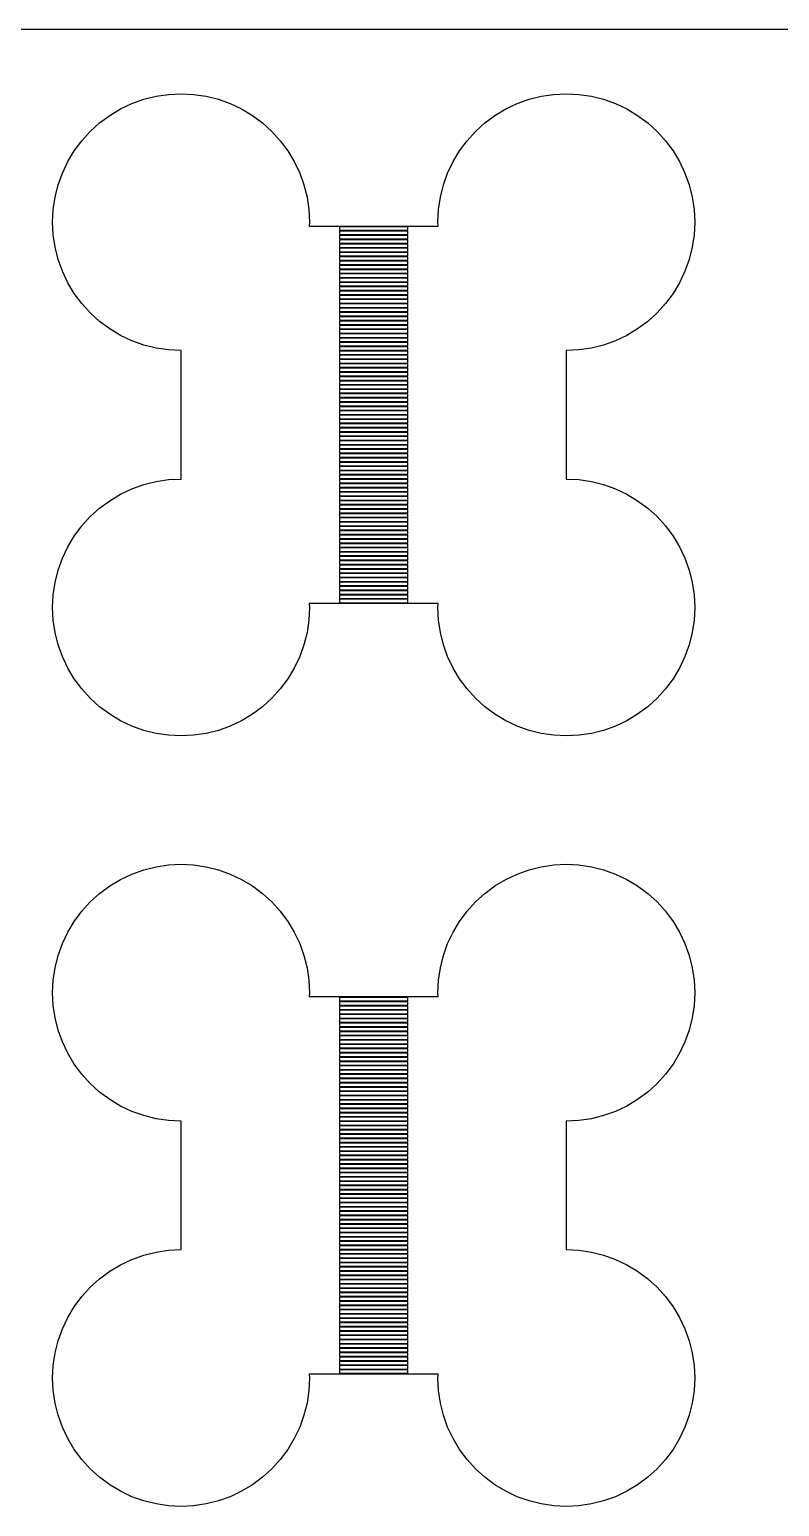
# Model space of a CAD drawing. Header units: metres. Extents: x -4 to 104, y -4 to 68.
# Drawn here: x 4.98 to 13.74, y 50.25 to 67.5 of the extents above; entities that cross this region are included whole.
import ezdxf

# ---------------------------------------------------------------- set-up
doc = ezdxf.new("R2010")
doc.units = ezdxf.units.M

msp = doc.modelspace()

# ---------------------------------------------------------------- linework, layer by layer
for p, q in [((103.5, 67.5), (-4.5, 67.5)), ((6.04291, 66.5729), (6.17598, 66.6358)), ((6.17598, 66.6358), (6.31458, 66.6854)), ((6.31458, 66.6854), (6.45737, 66.7212)), ((6.45737, 66.7212), (6.60298, 66.7428)), ((6.60298, 66.7428), (6.75, 66.75)), ((6.75, 66.75), (6.89703, 66.7428)), ((6.89703, 66.7428), (7.04265, 66.7212)), ((7.04265, 66.7212), (7.18544, 66.6854)), ((7.18544, 66.6854), (7.32404, 66.6358)), ((7.32404, 66.6358), (7.45711, 66.5729)), ((10.5429, 66.5729), (10.676, 66.6358)), ((10.676, 66.6358), (10.8146, 66.6854)), ((10.8146, 66.6854), (10.9574, 66.7212)), ((10.9574, 66.7212), (11.103, 66.7428)), ((11.103, 66.7428), (11.25, 66.75)), ((11.25, 66.75), (11.397, 66.7428)), ((11.397, 66.7428), (11.5426, 66.7212)), ((11.5426, 66.7212), (11.6854, 66.6854)), ((11.6854, 66.6854), (11.824, 66.6358)), ((11.824, 66.6358), (11.9571, 66.5729)), ((5.79842, 66.4095), (5.91666, 66.4972)), ((5.91666, 66.4972), (6.04291, 66.5729)), ((7.45711, 66.5729), (7.58336, 66.4972)), ((7.58336, 66.4972), (7.7016, 66.4095)), ((10.2984, 66.4095), (10.4166, 66.4972)), ((10.4166, 66.4972), (10.5429, 66.5729)), ((11.9571, 66.5729), (12.0833, 66.4972)), ((12.0833, 66.4972), (12.2016, 66.4095)), ((5.59048, 66.2016), (5.68935, 66.3107)), ((5.68935, 66.3107), (5.79842, 66.4095)), ((7.7016, 66.4095), (7.81067, 66.3107)), ((7.81067, 66.3107), (7.90953, 66.2016)), ((10.0905, 66.2016), (10.1893, 66.3107)), ((10.1893, 66.3107), (10.2984, 66.4095)), ((12.2016, 66.4095), (12.3107, 66.3107)), ((12.3107, 66.3107), (12.4095, 66.2016)), ((5.42712, 65.9571), (5.50281, 66.0833)), ((5.50281, 66.0833), (5.59048, 66.2016)), ((7.90953, 66.2016), (7.99721, 66.0833)), ((7.99721, 66.0833), (8.07289, 65.9571)), ((9.92711, 65.9571), (10.0028, 66.0833)), ((10.0028, 66.0833), (10.0905, 66.2016)), ((12.4095, 66.2016), (12.4972, 66.0833)), ((12.4972, 66.0833), (12.5729, 65.9571)), ((5.36418, 65.824), (5.42712, 65.9571)), ((8.07289, 65.9571), (8.13583, 65.824)), ((9.86417, 65.824), (9.92711, 65.9571)), ((12.5729, 65.9571), (12.6358, 65.824)), ((5.31459, 65.6854), (5.36418, 65.824)), ((8.13583, 65.824), (8.18542, 65.6854)), ((9.81458, 65.6854), (9.86417, 65.824)), ((12.6358, 65.824), (12.6854, 65.6854)), ((5.27882, 65.5426), (5.31459, 65.6854)), ((8.18542, 65.6854), (8.22119, 65.5426)), ((9.77881, 65.5426), (9.81458, 65.6854)), ((12.6854, 65.6854), (12.7212, 65.5426)), ((5.25, 65.25), (5.25723, 65.397)), ((5.25723, 65.397), (5.27882, 65.5426)), ((8.22119, 65.5426), (8.24278, 65.397)), ((8.24278, 65.397), (8.25, 65.25)), ((9.75, 65.25), (9.75722, 65.397)), ((9.75722, 65.397), (9.77881, 65.5426)), ((12.7212, 65.5426), (12.7428, 65.397)), ((12.7428, 65.397), (12.75, 65.25)), ((5.25723, 65.103), (5.25, 65.25)), ((8.25, 65.25), (8.24779, 65.205)), ((8.24779, 65.205), (9.75221, 65.205)), ((9.75221, 65.205), (9.75, 65.25)), ((12.75, 65.25), (12.7428, 65.103)), ((5.27882, 64.9574), (5.25723, 65.103)), ((9.39999, 65.195), (8.60001, 65.195)), ((8.60001, 65.195), (8.60001, 65.155)), ((8.60001, 65.155), (9.39999, 65.155)), ((9.39999, 65.145), (8.60001, 65.145)), ((8.60001, 65.145), (8.60001, 65.105)), ((8.60001, 65.105), (9.39999, 65.105)), ((9.39999, 65.095), (8.60001, 65.095)), ((8.60001, 65.095), (8.60001, 65.055)), ((8.60001, 65.055), (9.39999, 65.055)), ((9.39999, 65.045), (8.60001, 65.045)), ((8.60001, 65.045), (8.60001, 65.005)), ((9.39999, 65.155), (9.39999, 65.195)), ((9.39999, 65.105), (9.39999, 65.145)), ((9.39999, 65.055), (9.39999, 65.095)), ((9.39999, 65.005), (9.39999, 65.045)), ((12.7428, 65.103), (12.7212, 64.9574)), ((5.31459, 64.8146), (5.27882, 64.9574)), ((8.60001, 65.005), (9.39999, 65.005)), ((9.39999, 64.995), (8.60001, 64.995)), ((8.60001, 64.995), (8.60001, 64.955)), ((8.60001, 64.955), (9.39999, 64.955)), ((9.39999, 64.945), (8.60001, 64.945)), ((8.60001, 64.945), (8.60001, 64.905)), ((8.60001, 64.905), (9.39999, 64.905)), ((9.39999, 64.895), (8.60001, 64.895)), ((8.60001, 64.895), (8.60001, 64.855)), ((9.39999, 64.955), (9.39999, 64.995)), ((9.39999, 64.905), (9.39999, 64.945)), ((9.39999, 64.855), (9.39999, 64.895)), ((12.7212, 64.9574), (12.6854, 64.8146)), ((5.36418, 64.676), (5.31459, 64.8146)), ((8.60001, 64.855), (9.39999, 64.855)), ((9.39999, 64.845), (8.60001, 64.845)), ((8.60001, 64.845), (8.60001, 64.805)), ((8.60001, 64.805), (9.39999, 64.805)), ((9.39999, 64.795), (8.60001, 64.795)), ((8.60001, 64.795), (8.60001, 64.755)), ((8.60001, 64.755), (9.39999, 64.755)), ((9.39999, 64.745), (8.60001, 64.745)), ((8.60001, 64.745), (8.60001, 64.705)), ((8.60001, 64.705), (9.39999, 64.705)), ((9.39999, 64.695), (8.60001, 64.695)), ((8.60001, 64.695), (8.60001, 64.655)), ((9.39999, 64.805), (9.39999, 64.845)), ((9.39999, 64.755), (9.39999, 64.795)), ((9.39999, 64.705), (9.39999, 64.745)), ((9.39999, 64.655), (9.39999, 64.695)), ((12.6854, 64.8146), (12.6358, 64.676)), ((5.42712, 64.5429), (5.36418, 64.676)), ((5.50281, 64.4166), (5.42712, 64.5429)), ((8.60001, 64.655), (9.39999, 64.655)), ((9.39999, 64.645), (8.60001, 64.645)), ((8.60001, 64.645), (8.60001, 64.605)), ((8.60001, 64.605), (9.39999, 64.605)), ((9.39999, 64.595), (8.60001, 64.595)), ((8.60001, 64.595), (8.60001, 64.555)), ((8.60001, 64.555), (9.39999, 64.555)), ((9.39999, 64.545), (8.60001, 64.545)), ((8.60001, 64.545), (8.60001, 64.505)), ((9.39999, 64.605), (9.39999, 64.645)), ((9.39999, 64.555), (9.39999, 64.595)), ((9.39999, 64.505), (9.39999, 64.545)), ((12.5729, 64.5429), (12.4972, 64.4166)), ((12.6358, 64.676), (12.5729, 64.5429)), ((5.59048, 64.2984), (5.50281, 64.4166)), ((8.60001, 64.505), (9.39999, 64.505)), ((9.39999, 64.495), (8.60001, 64.495)), ((8.60001, 64.495), (8.60001, 64.455)), ((8.60001, 64.455), (9.39999, 64.455)), ((9.39999, 64.445), (8.60001, 64.445)), ((8.60001, 64.445), (8.60001, 64.405)), ((8.60001, 64.405), (9.39999, 64.405)), ((9.39999, 64.395), (8.60001, 64.395)), ((8.60001, 64.395), (8.60001, 64.355)), ((8.60001, 64.355), (9.39999, 64.355)), ((9.39999, 64.345), (8.60001, 64.345)), ((8.60001, 64.345), (8.60001, 64.305)), ((9.39999, 64.455), (9.39999, 64.495)), ((9.39999, 64.405), (9.39999, 64.445)), ((9.39999, 64.355), (9.39999, 64.395)), ((9.39999, 64.305), (9.39999, 64.345)), ((12.4972, 64.4166), (12.4095, 64.2984)), ((5.68935, 64.1893), (5.59048, 64.2984)), ((5.79842, 64.0905), (5.68935, 64.1893)), ((8.60001, 64.305), (9.39999, 64.305)), ((9.39999, 64.295), (8.60001, 64.295)), ((8.60001, 64.295), (8.60001, 64.255)), ((8.60001, 64.255), (9.39999, 64.255)), ((9.39999, 64.245), (8.60001, 64.245)), ((8.60001, 64.245), (8.60001, 64.205)), ((8.60001, 64.205), (9.39999, 64.205)), ((9.39999, 64.195), (8.60001, 64.195)), ((8.60001, 64.195), (8.60001, 64.155)), ((9.39999, 64.255), (9.39999, 64.295)), ((9.39999, 64.205), (9.39999, 64.245)), ((9.39999, 64.155), (9.39999, 64.195)), ((12.3107, 64.1893), (12.2016, 64.0905)), ((12.4095, 64.2984), (12.3107, 64.1893)), ((5.91666, 64.0028), (5.79842, 64.0905)), ((6.04291, 63.9271), (5.91666, 64.0028)), ((8.60001, 64.155), (9.39999, 64.155)), ((9.39999, 64.145), (8.60001, 64.145)), ((8.60001, 64.145), (8.60001, 64.105)), ((8.60001, 64.105), (9.39999, 64.105)), ((9.39999, 64.095), (8.60001, 64.095)), ((8.60001, 64.095), (8.60001, 64.055)), ((8.60001, 64.055), (9.39999, 64.055)), ((9.39999, 64.045), (8.60001, 64.045)), ((8.60001, 64.045), (8.60001, 64.005)), ((8.60001, 64.005), (9.39999, 64.005)), ((9.39999, 64.105), (9.39999, 64.145)), ((9.39999, 64.055), (9.39999, 64.095)), ((9.39999, 64.005), (9.39999, 64.045)), ((12.0833, 64.0028), (11.9571, 63.9271)), ((12.2016, 64.0905), (12.0833, 64.0028)), ((6.17598, 63.8642), (6.04291, 63.9271)), ((6.31458, 63.8146), (6.17598, 63.8642)), ((9.39999, 63.995), (8.60001, 63.995)), ((8.60001, 63.995), (8.60001, 63.955)), ((8.60001, 63.955), (9.39999, 63.955)), ((9.39999, 63.945), (8.60001, 63.945)), ((8.60001, 63.945), (8.60001, 63.905)), ((8.60001, 63.905), (9.39999, 63.905)), ((9.39999, 63.895), (8.60001, 63.895)), ((8.60001, 63.895), (8.60001, 63.855)), ((8.60001, 63.855), (9.39999, 63.855)), ((9.39999, 63.845), (8.60001, 63.845)), ((8.60001, 63.845), (8.60001, 63.805)), ((9.39999, 63.955), (9.39999, 63.995)), ((9.39999, 63.905), (9.39999, 63.945)), ((9.39999, 63.855), (9.39999, 63.895)), ((9.39999, 63.805), (9.39999, 63.845)), ((11.824, 63.8642), (11.6854, 63.8146)), ((11.9571, 63.9271), (11.824, 63.8642)), ((6.45737, 63.7788), (6.31458, 63.8146)), ((6.60298, 63.7572), (6.45737, 63.7788)), ((6.75, 63.75), (6.60298, 63.7572)), ((6.75, 62.25), (6.75, 63.75)), ((8.60001, 63.805), (9.39999, 63.805)), ((9.39999, 63.795), (8.60001, 63.795)), ((8.60001, 63.795), (8.60001, 63.755)), ((8.60001, 63.755), (9.39999, 63.755)), ((9.39999, 63.745), (8.60001, 63.745)), ((8.60001, 63.745), (8.60001, 63.705)), ((8.60001, 63.705), (9.39999, 63.705)), ((9.39999, 63.695), (8.60001, 63.695)), ((8.60001, 63.695), (8.60001, 63.655)), ((8.60001, 63.655), (9.39999, 63.655)), ((9.39999, 63.755), (9.39999, 63.795)), ((9.39999, 63.705), (9.39999, 63.745)), ((9.39999, 63.655), (9.39999, 63.695)), ((11.397, 63.7572), (11.25, 63.75)), ((11.25, 63.75), (11.25, 62.25)), ((11.5426, 63.7788), (11.397, 63.7572)), ((11.6854, 63.8146), (11.5426, 63.7788)), ((9.39999, 63.645), (8.60001, 63.645)), ((8.60001, 63.645), (8.60001, 63.605)), ((8.60001, 63.605), (9.39999, 63.605)), ((9.39999, 63.595), (8.60001, 63.595)), ((8.60001, 63.595), (8.60001, 63.555)), ((8.60001, 63.555), (9.39999, 63.555)), ((9.39999, 63.545), (8.60001, 63.545)), ((8.60001, 63.545), (8.60001, 63.505)), ((8.60001, 63.505), (9.39999, 63.505)), ((9.39999, 63.495), (8.60001, 63.495)), ((8.60001, 63.495), (8.60001, 63.455)), ((9.39999, 63.605), (9.39999, 63.645)), ((9.39999, 63.555), (9.39999, 63.595)), ((9.39999, 63.505), (9.39999, 63.545)), ((9.39999, 63.455), (9.39999, 63.495)), ((8.60001, 63.455), (9.39999, 63.455)), ((9.39999, 63.445), (8.60001, 63.445)), ((8.60001, 63.445), (8.60001, 63.405)), ((8.60001, 63.405), (9.39999, 63.405)), ((9.39999, 63.395), (8.60001, 63.395)), ((8.60001, 63.395), (8.60001, 63.355)), ((8.60001, 63.355), (9.39999, 63.355)), ((9.39999, 63.345), (8.60001, 63.345)), ((8.60001, 63.345), (8.60001, 63.305)), ((9.39999, 63.405), (9.39999, 63.445)), ((9.39999, 63.355), (9.39999, 63.395)), ((9.39999, 63.305), (9.39999, 63.345)), ((8.60001, 63.305), (9.39999, 63.305)), ((9.39999, 63.295), (8.60001, 63.295)), ((8.60001, 63.295), (8.60001, 63.255)), ((8.60001, 63.255), (9.39999, 63.255)), ((9.39999, 63.245), (8.60001, 63.245)), ((8.60001, 63.245), (8.60001, 63.205)), ((8.60001, 63.205), (9.39999, 63.205)), ((9.39999, 63.195), (8.60001, 63.195)), ((8.60001, 63.195), (8.60001, 63.155)), ((8.60001, 63.155), (9.39999, 63.155)), ((9.39999, 63.145), (8.60001, 63.145)), ((8.60001, 63.145), (8.60001, 63.105)), ((9.39999, 63.255), (9.39999, 63.295)), ((9.39999, 63.205), (9.39999, 63.245)), ((9.39999, 63.155), (9.39999, 63.195)), ((9.39999, 63.105), (9.39999, 63.145)), ((8.60001, 63.105), (9.39999, 63.105)), ((9.39999, 63.095), (8.60001, 63.095)), ((8.60001, 63.095), (8.60001, 63.055)), ((8.60001, 63.055), (9.39999, 63.055)), ((9.39999, 63.045), (8.60001, 63.045)), ((8.60001, 63.045), (8.60001, 63.005)), ((8.60001, 63.005), (9.39999, 63.005)), ((9.39999, 62.995), (8.60001, 62.995)), ((8.60001, 62.995), (8.60001, 62.955)), ((9.39999, 63.055), (9.39999, 63.095)), ((9.39999, 63.005), (9.39999, 63.045)), ((9.39999, 62.955), (9.39999, 62.995)), ((8.60001, 62.955), (9.39999, 62.955)), ((9.39999, 62.945), (8.60001, 62.945)), ((8.60001, 62.945), (8.60001, 62.905)), ((8.60001, 62.905), (9.39999, 62.905)), ((9.39999, 62.895), (8.60001, 62.895)), ((8.60001, 62.895), (8.60001, 62.855)), ((8.60001, 62.855), (9.39999, 62.855)), ((9.39999, 62.845), (8.60001, 62.845)), ((8.60001, 62.845), (8.60001, 62.805)), ((8.60001, 62.805), (9.39999, 62.805)), ((9.39999, 62.795), (8.60001, 62.795)), ((8.60001, 62.795), (8.60001, 62.755)), ((9.39999, 62.905), (9.39999, 62.945)), ((9.39999, 62.855), (9.39999, 62.895)), ((9.39999, 62.805), (9.39999, 62.845)), ((9.39999, 62.755), (9.39999, 62.795)), ((8.60001, 62.755), (9.39999, 62.755)), ((9.39999, 62.745), (8.60001, 62.745)), ((8.60001, 62.745), (8.60001, 62.705)), ((8.60001, 62.705), (9.39999, 62.705)), ((9.39999, 62.695), (8.60001, 62.695)), ((8.60001, 62.695), (8.60001, 62.655)), ((8.60001, 62.655), (9.39999, 62.655)), ((9.39999, 62.645), (8.60001, 62.645)), ((8.60001, 62.645), (8.60001, 62.605)), ((9.39999, 62.705), (9.39999, 62.745)), ((9.39999, 62.655), (9.39999, 62.695)), ((9.39999, 62.605), (9.39999, 62.645)), ((8.60001, 62.605), (9.39999, 62.605)), ((9.39999, 62.595), (8.60001, 62.595)), ((8.60001, 62.595), (8.60001, 62.555)), ((8.60001, 62.555), (9.39999, 62.555)), ((9.39999, 62.545), (8.60001, 62.545)), ((8.60001, 62.545), (8.60001, 62.505)), ((8.60001, 62.505), (9.39999, 62.505)), ((9.39999, 62.495), (8.60001, 62.495)), ((8.60001, 62.495), (8.60001, 62.455)), ((8.60001, 62.455), (9.39999, 62.455)), ((9.39999, 62.445), (8.60001, 62.445)), ((8.60001, 62.445), (8.60001, 62.405)), ((9.39999, 62.555), (9.39999, 62.595)), ((9.39999, 62.505), (9.39999, 62.545)), ((9.39999, 62.455), (9.39999, 62.495)), ((9.39999, 62.405), (9.39999, 62.445)), ((8.60001, 62.405), (9.39999, 62.405)), ((9.39999, 62.395), (8.60001, 62.395)), ((8.60001, 62.395), (8.60001, 62.355)), ((8.60001, 62.355), (9.39999, 62.355)), ((9.39999, 62.345), (8.60001, 62.345)), ((8.60001, 62.345), (8.60001, 62.305)), ((8.60001, 62.305), (9.39999, 62.305)), ((9.39999, 62.295), (8.60001, 62.295)), ((8.60001, 62.295), (8.60001, 62.255)), ((9.39999, 62.355), (9.39999, 62.395)), ((9.39999, 62.305), (9.39999, 62.345)), ((9.39999, 62.255), (9.39999, 62.295)), ((6.04291, 62.0729), (6.17598, 62.1358)), ((6.17598, 62.1358), (6.31458, 62.1854)), ((6.31458, 62.1854), (6.45737, 62.2212)), ((6.45737, 62.2212), (6.60298, 62.2428)), ((6.60298, 62.2428), (6.75, 62.25)), ((8.60001, 62.255), (9.39999, 62.255)), ((9.39999, 62.245), (8.60001, 62.245)), ((8.60001, 62.245), (8.60001, 62.205)), ((8.60001, 62.205), (9.39999, 62.205)), ((9.39999, 62.195), (8.60001, 62.195)), ((8.60001, 62.195), (8.60001, 62.155)), ((8.60001, 62.155), (9.39999, 62.155)), ((9.39999, 62.145), (8.60001, 62.145)), ((8.60001, 62.145), (8.60001, 62.105)), ((8.60001, 62.105), (9.39999, 62.105)), ((9.39999, 62.205), (9.39999, 62.245)), ((9.39999, 62.155), (9.39999, 62.195)), ((9.39999, 62.105), (9.39999, 62.145)), ((11.25, 62.25), (11.397, 62.2428)), ((11.397, 62.2428), (11.5426, 62.2212)), ((11.5426, 62.2212), (11.6854, 62.1854)), ((11.6854, 62.1854), (11.824, 62.1358)), ((11.824, 62.1358), (11.9571, 62.0729)), ((5.79842, 61.9095), (5.91666, 61.9972)), ((5.91666, 61.9972), (6.04291, 62.0729)), ((9.39999, 62.095), (8.60001, 62.095)), ((8.60001, 62.095), (8.60001, 62.055)), ((8.60001, 62.055), (9.39999, 62.055)), ((9.39999, 62.045), (8.60001, 62.045)), ((8.60001, 62.045), (8.60001, 62.005)), ((8.60001, 62.005), (9.39999, 62.005)), ((9.39999, 61.995), (8.60001, 61.995)), ((8.60001, 61.995), (8.60001, 61.955)), ((8.60001, 61.955), (9.39999, 61.955)), ((9.39999, 61.945), (8.60001, 61.945)), ((8.60001, 61.945), (8.60001, 61.905)), ((9.39999, 62.055), (9.39999, 62.095)), ((9.39999, 62.005), (9.39999, 62.045)), ((9.39999, 61.955), (9.39999, 61.995)), ((9.39999, 61.905), (9.39999, 61.945)), ((11.9571, 62.0729), (12.0833, 61.9972)), ((12.0833, 61.9972), (12.2016, 61.9095)), ((5.59048, 61.7016), (5.68935, 61.8107)), ((5.68935, 61.8107), (5.79842, 61.9095)), ((8.60001, 61.905), (9.39999, 61.905)), ((9.39999, 61.895), (8.60001, 61.895)), ((8.60001, 61.895), (8.60001, 61.855)), ((8.60001, 61.855), (9.39999, 61.855)), ((9.39999, 61.845), (8.60001, 61.845)), ((8.60001, 61.845), (8.60001, 61.805)), ((8.60001, 61.805), (9.39999, 61.805)), ((9.39999, 61.795), (8.60001, 61.795)), ((8.60001, 61.795), (8.60001, 61.755)), ((8.60001, 61.755), (9.39999, 61.755)), ((9.39999, 61.855), (9.39999, 61.895)), ((9.39999, 61.805), (9.39999, 61.845)), ((9.39999, 61.755), (9.39999, 61.795)), ((12.2016, 61.9095), (12.3107, 61.8107)), ((12.3107, 61.8107), (12.4095, 61.7016)), ((5.42712, 61.4571), (5.50281, 61.5834)), ((5.50281, 61.5834), (5.59048, 61.7016)), ((9.39999, 61.745), (8.60001, 61.745)), ((8.60001, 61.745), (8.60001, 61.705)), ((8.60001, 61.705), (9.39999, 61.705)), ((9.39999, 61.695), (8.60001, 61.695)), ((8.60001, 61.695), (8.60001, 61.655)), ((8.60001, 61.655), (9.39999, 61.655)), ((9.39999, 61.645), (8.60001, 61.645)), ((8.60001, 61.645), (8.60001, 61.605)), ((8.60001, 61.605), (9.39999, 61.605)), ((9.39999, 61.595), (8.60001, 61.595)), ((8.60001, 61.595), (8.60001, 61.555)), ((9.39999, 61.705), (9.39999, 61.745)), ((9.39999, 61.655), (9.39999, 61.695)), ((9.39999, 61.605), (9.39999, 61.645)), ((9.39999, 61.555), (9.39999, 61.595)), ((12.4095, 61.7016), (12.4972, 61.5834)), ((12.4972, 61.5834), (12.5729, 61.4571)), ((5.36418, 61.324), (5.42712, 61.4571)), ((8.60001, 61.555), (9.39999, 61.555)), ((9.39999, 61.545), (8.60001, 61.545)), ((8.60001, 61.545), (8.60001, 61.505)), ((8.60001, 61.505), (9.39999, 61.505)), ((9.39999, 61.495), (8.60001, 61.495)), ((8.60001, 61.495), (8.60001, 61.455)), ((8.60001, 61.455), (9.39999, 61.455)), ((9.39999, 61.445), (8.60001, 61.445)), ((8.60001, 61.445), (8.60001, 61.405)), ((9.39999, 61.505), (9.39999, 61.545)), ((9.39999, 61.455), (9.39999, 61.495)), ((9.39999, 61.405), (9.39999, 61.445)), ((12.5729, 61.4571), (12.6358, 61.324)), ((5.31459, 61.1854), (5.36418, 61.324)), ((8.60001, 61.405), (9.39999, 61.405)), ((9.39999, 61.395), (8.60001, 61.395)), ((8.60001, 61.395), (8.60001, 61.355)), ((8.60001, 61.355), (9.39999, 61.355)), ((9.39999, 61.345), (8.60001, 61.345)), ((8.60001, 61.345), (8.60001, 61.305)), ((8.60001, 61.305), (9.39999, 61.305)), ((9.39999, 61.295), (8.60001, 61.295)), ((8.60001, 61.295), (8.60001, 61.255)), ((8.60001, 61.255), (9.39999, 61.255)), ((9.39999, 61.245), (8.60001, 61.245)), ((8.60001, 61.245), (8.60001, 61.205)), ((9.39999, 61.355), (9.39999, 61.395)), ((9.39999, 61.305), (9.39999, 61.345)), ((9.39999, 61.255), (9.39999, 61.295)), ((9.39999, 61.205), (9.39999, 61.245)), ((12.6358, 61.324), (12.6854, 61.1854)), ((5.27882, 61.0426), (5.31459, 61.1854)), ((8.60001, 61.205), (9.39999, 61.205)), ((9.39999, 61.195), (8.60001, 61.195)), ((8.60001, 61.195), (8.60001, 61.155)), ((8.60001, 61.155), (9.39999, 61.155)), ((9.39999, 61.145), (8.60001, 61.145)), ((8.60001, 61.145), (8.60001, 61.105)), ((8.60001, 61.105), (9.39999, 61.105)), ((9.39999, 61.095), (8.60001, 61.095)), ((8.60001, 61.095), (8.60001, 61.055)), ((9.39999, 61.155), (9.39999, 61.195)), ((9.39999, 61.105), (9.39999, 61.145)), ((9.39999, 61.055), (9.39999, 61.095)), ((12.6854, 61.1854), (12.7212, 61.0426)), ((5.25, 60.75), (5.25723, 60.897)), ((5.25723, 60.897), (5.27882, 61.0426)), ((8.60001, 61.055), (9.39999, 61.055)), ((9.39999, 61.045), (8.60001, 61.045)), ((8.60001, 61.045), (8.60001, 61.005)), ((8.60001, 61.005), (9.39999, 61.005)), ((9.39999, 60.995), (8.60001, 60.995)), ((8.60001, 60.995), (8.60001, 60.955)), ((8.60001, 60.955), (9.39999, 60.955)), ((9.39999, 60.945), (8.60001, 60.945)), ((8.60001, 60.945), (8.60001, 60.905)), ((8.60001, 60.905), (9.39999, 60.905)), ((9.39999, 60.895), (8.60001, 60.895)), ((8.60001, 60.895), (8.60001, 60.855)), ((9.39999, 61.005), (9.39999, 61.045)), ((9.39999, 60.955), (9.39999, 60.995)), ((9.39999, 60.905), (9.39999, 60.945)), ((9.39999, 60.855), (9.39999, 60.895)), ((12.7212, 61.0426), (12.7428, 60.897)), ((12.7428, 60.897), (12.75, 60.75)), ((5.25723, 60.603), (5.25, 60.75)), ((8.25, 60.75), (8.24278, 60.603)), ((9.75221, 60.795), (8.24779, 60.795)), ((8.24779, 60.795), (8.25, 60.75)), ((8.60001, 60.855), (9.39999, 60.855)), ((9.39999, 60.845), (8.60001, 60.845)), ((8.60001, 60.845), (8.60001, 60.805)), ((8.60001, 60.805), (9.39999, 60.805)), ((9.39999, 60.805), (9.39999, 60.845)), ((9.75, 60.75), (9.75221, 60.795)), ((9.75722, 60.603), (9.75, 60.75)), ((12.75, 60.75), (12.7428, 60.603)), ((5.27882, 60.4574), (5.25723, 60.603)), ((8.24278, 60.603), (8.22119, 60.4574)), ((9.77881, 60.4574), (9.75722, 60.603)), ((12.7428, 60.603), (12.7212, 60.4574)), ((5.31459, 60.3146), (5.27882, 60.4574)), ((8.22119, 60.4574), (8.18542, 60.3146)), ((9.81458, 60.3146), (9.77881, 60.4574)), ((12.7212, 60.4574), (12.6854, 60.3146)), ((5.36418, 60.176), (5.31459, 60.3146)), ((8.18542, 60.3146), (8.13583, 60.176)), ((9.86417, 60.176), (9.81458, 60.3146)), ((12.6854, 60.3146), (12.6358, 60.176)), ((5.42712, 60.0429), (5.36418, 60.176)), ((5.50281, 59.9167), (5.42712, 60.0429)), ((8.07289, 60.0429), (7.99721, 59.9167)), ((8.13583, 60.176), (8.07289, 60.0429)), ((9.92711, 60.0429), (9.86417, 60.176)), ((10.0028, 59.9167), (9.92711, 60.0429)), ((12.5729, 60.0429), (12.4972, 59.9167)), ((12.6358, 60.176), (12.5729, 60.0429)), ((5.59048, 59.7984), (5.50281, 59.9167)), ((7.99721, 59.9167), (7.90953, 59.7984)), ((10.0905, 59.7984), (10.0028, 59.9167)), ((12.4972, 59.9167), (12.4095, 59.7984)), ((5.68935, 59.6893), (5.59048, 59.7984)), ((5.79842, 59.5905), (5.68935, 59.6893)), ((7.81067, 59.6893), (7.7016, 59.5905)), ((7.90953, 59.7984), (7.81067, 59.6893)), ((10.1893, 59.6893), (10.0905, 59.7984)), ((10.2984, 59.5905), (10.1893, 59.6893)), ((12.3107, 59.6893), (12.2016, 59.5905)), ((12.4095, 59.7984), (12.3107, 59.6893)), ((5.91666, 59.5028), (5.79842, 59.5905)), ((7.7016, 59.5905), (7.58336, 59.5028)), ((10.4166, 59.5028), (10.2984, 59.5905)), ((12.2016, 59.5905), (12.0833, 59.5028)), ((6.04291, 59.4271), (5.91666, 59.5028)), ((6.17598, 59.3642), (6.04291, 59.4271)), ((6.31458, 59.3146), (6.17598, 59.3642)), ((7.32404, 59.3642), (7.18544, 59.3146)), ((7.45711, 59.4271), (7.32404, 59.3642)), ((7.58336, 59.5028), (7.45711, 59.4271)), ((10.5429, 59.4271), (10.4166, 59.5028)), ((10.676, 59.3642), (10.5429, 59.4271)), ((10.8146, 59.3146), (10.676, 59.3642)), ((11.824, 59.3642), (11.6854, 59.3146)), ((11.9571, 59.4271), (11.824, 59.3642)), ((12.0833, 59.5028), (11.9571, 59.4271)), ((6.45737, 59.2788), (6.31458, 59.3146)), ((6.60298, 59.2572), (6.45737, 59.2788)), ((6.75, 59.25), (6.60298, 59.2572)), ((6.89703, 59.2572), (6.75, 59.25)), ((7.04265, 59.2788), (6.89703, 59.2572)), ((7.18544, 59.3146), (7.04265, 59.2788)), ((10.9574, 59.2788), (10.8146, 59.3146)), ((11.103, 59.2572), (10.9574, 59.2788)), ((11.25, 59.25), (11.103, 59.2572)), ((11.397, 59.2572), (11.25, 59.25)), ((11.5426, 59.2788), (11.397, 59.2572)), ((11.6854, 59.3146), (11.5426, 59.2788)), ((6.04291, 57.5729), (6.17598, 57.6358)), ((6.17598, 57.6358), (6.31458, 57.6854)), ((6.31458, 57.6854), (6.45737, 57.7212)), ((6.45737, 57.7212), (6.60298, 57.7428)), ((6.60298, 57.7428), (6.75, 57.75)), ((6.75, 57.75), (6.89703, 57.7428)), ((6.89703, 57.7428), (7.04265, 57.7212)), ((7.04265, 57.7212), (7.18544, 57.6854)), ((7.18544, 57.6854), (7.32404, 57.6358)), ((7.32404, 57.6358), (7.45711, 57.5729)), ((10.5429, 57.5729), (10.676, 57.6358)), ((10.676, 57.6358), (10.8146, 57.6854)), ((10.8146, 57.6854), (10.9574, 57.7212)), ((10.9574, 57.7212), (11.103, 57.7428)), ((11.103, 57.7428), (11.25, 57.75)), ((11.25, 57.75), (11.397, 57.7428)), ((11.397, 57.7428), (11.5426, 57.7212)), ((11.5426, 57.7212), (11.6854, 57.6854)), ((11.6854, 57.6854), (11.824, 57.6358)), ((11.824, 57.6358), (11.9571, 57.5729)), ((5.79842, 57.4095), (5.91666, 57.4972)), ((5.91666, 57.4972), (6.04291, 57.5729)), ((7.45711, 57.5729), (7.58336, 57.4972)), ((7.58336, 57.4972), (7.7016, 57.4095)), ((10.2984, 57.4095), (10.4166, 57.4972)), ((10.4166, 57.4972), (10.5429, 57.5729)), ((11.9571, 57.5729), (12.0833, 57.4972)), ((12.0833, 57.4972), (12.2016, 57.4095)), ((5.59048, 57.2016), (5.68935, 57.3107)), ((5.68935, 57.3107), (5.79842, 57.4095)), ((7.7016, 57.4095), (7.81067, 57.3107)), ((7.81067, 57.3107), (7.90953, 57.2016)), ((10.0905, 57.2016), (10.1893, 57.3107)), ((10.1893, 57.3107), (10.2984, 57.4095)), ((12.2016, 57.4095), (12.3107, 57.3107)), ((12.3107, 57.3107), (12.4095, 57.2016)), ((5.50281, 57.0833), (5.59048, 57.2016)), ((7.90953, 57.2016), (7.99721, 57.0833)), ((10.0028, 57.0833), (10.0905, 57.2016)), ((12.4095, 57.2016), (12.4972, 57.0833)), ((5.36418, 56.824), (5.42712, 56.9571)), ((5.42712, 56.9571), (5.50281, 57.0833)), ((7.99721, 57.0833), (8.07289, 56.9571)), ((8.07289, 56.9571), (8.13583, 56.824)), ((9.86417, 56.824), (9.92711, 56.9571)), ((9.92711, 56.9571), (10.0028, 57.0833)), ((12.4972, 57.0833), (12.5729, 56.9571)), ((12.5729, 56.9571), (12.6358, 56.824)), ((5.31459, 56.6854), (5.36418, 56.824)), ((8.13583, 56.824), (8.18542, 56.6854)), ((9.81458, 56.6854), (9.86417, 56.824)), ((12.6358, 56.824), (12.6854, 56.6854)), ((5.27882, 56.5426), (5.31459, 56.6854)), ((8.18542, 56.6854), (8.22119, 56.5426)), ((9.77881, 56.5426), (9.81458, 56.6854)), ((12.6854, 56.6854), (12.7212, 56.5426)), ((5.25723, 56.397), (5.27882, 56.5426)), ((8.22119, 56.5426), (8.24278, 56.397)), ((9.75722, 56.397), (9.77881, 56.5426)), ((12.7212, 56.5426), (12.7428, 56.397)), ((5.25, 56.25), (5.25723, 56.397)), ((5.25723, 56.103), (5.25, 56.25)), ((8.24278, 56.397), (8.25, 56.25)), ((8.25, 56.25), (8.24779, 56.205)), ((9.75, 56.25), (9.75722, 56.397)), ((9.75221, 56.205), (9.75, 56.25)), ((12.7428, 56.397), (12.75, 56.25)), ((12.75, 56.25), (12.7428, 56.103)), ((5.27882, 55.9574), (5.25723, 56.103)), ((8.24779, 56.205), (9.75221, 56.205)), ((9.39999, 56.195), (8.60001, 56.195)), ((8.60001, 56.195), (8.60001, 56.155)), ((8.60001, 56.155), (9.39999, 56.155)), ((9.39999, 56.145), (8.60001, 56.145)), ((8.60001, 56.145), (8.60001, 56.105)), ((8.60001, 56.105), (9.39999, 56.105)), ((9.39999, 56.095), (8.60001, 56.095)), ((8.60001, 56.095), (8.60001, 56.055)), ((9.39999, 56.155), (9.39999, 56.195)), ((9.39999, 56.105), (9.39999, 56.145)), ((9.39999, 56.055), (9.39999, 56.095)), ((12.7428, 56.103), (12.7212, 55.9574)), ((5.31459, 55.8146), (5.27882, 55.9574)), ((8.60001, 56.055), (9.39999, 56.055)), ((9.39999, 56.045), (8.60001, 56.045)), ((8.60001, 56.045), (8.60001, 56.005)), ((8.60001, 56.005), (9.39999, 56.005)), ((9.39999, 55.995), (8.60001, 55.995)), ((8.60001, 55.995), (8.60001, 55.955)), ((8.60001, 55.955), (9.39999, 55.955)), ((9.39999, 55.945), (8.60001, 55.945)), ((8.60001, 55.945), (8.60001, 55.905)), ((8.60001, 55.905), (9.39999, 55.905)), ((9.39999, 55.895), (8.60001, 55.895)), ((8.60001, 55.895), (8.60001, 55.855)), ((9.39999, 56.005), (9.39999, 56.045)), ((9.39999, 55.955), (9.39999, 55.995)), ((9.39999, 55.905), (9.39999, 55.945)), ((9.39999, 55.855), (9.39999, 55.895)), ((12.7212, 55.9574), (12.6854, 55.8146)), ((5.36418, 55.676), (5.31459, 55.8146)), ((8.60001, 55.855), (9.39999, 55.855)), ((9.39999, 55.845), (8.60001, 55.845)), ((8.60001, 55.845), (8.60001, 55.805)), ((8.60001, 55.805), (9.39999, 55.805)), ((9.39999, 55.795), (8.60001, 55.795)), ((8.60001, 55.795), (8.60001, 55.755)), ((8.60001, 55.755), (9.39999, 55.755)), ((9.39999, 55.745), (8.60001, 55.745)), ((8.60001, 55.745), (8.60001, 55.705)), ((9.39999, 55.805), (9.39999, 55.845)), ((9.39999, 55.755), (9.39999, 55.795)), ((9.39999, 55.705), (9.39999, 55.745)), ((12.6854, 55.8146), (12.6358, 55.676)), ((5.42712, 55.5429), (5.36418, 55.676)), ((8.60001, 55.705), (9.39999, 55.705)), ((9.39999, 55.695), (8.60001, 55.695)), ((8.60001, 55.695), (8.60001, 55.655)), ((8.60001, 55.655), (9.39999, 55.655)), ((9.39999, 55.645), (8.60001, 55.645)), ((8.60001, 55.645), (8.60001, 55.605)), ((8.60001, 55.605), (9.39999, 55.605)), ((9.39999, 55.595), (8.60001, 55.595)), ((8.60001, 55.595), (8.60001, 55.555)), ((8.60001, 55.555), (9.39999, 55.555)), ((9.39999, 55.545), (8.60001, 55.545)), ((8.60001, 55.545), (8.60001, 55.505)), ((9.39999, 55.655), (9.39999, 55.695)), ((9.39999, 55.605), (9.39999, 55.645)), ((9.39999, 55.555), (9.39999, 55.595)), ((9.39999, 55.505), (9.39999, 55.545)), ((12.6358, 55.676), (12.5729, 55.5429)), ((5.50281, 55.4166), (5.42712, 55.5429)), ((5.59048, 55.2984), (5.50281, 55.4166)), ((8.60001, 55.505), (9.39999, 55.505)), ((9.39999, 55.495), (8.60001, 55.495)), ((8.60001, 55.495), (8.60001, 55.455)), ((8.60001, 55.455), (9.39999, 55.455)), ((9.39999, 55.445), (8.60001, 55.445)), ((8.60001, 55.445), (8.60001, 55.405)), ((8.60001, 55.405), (9.39999, 55.405)), ((9.39999, 55.395), (8.60001, 55.395)), ((8.60001, 55.395), (8.60001, 55.355)), ((9.39999, 55.455), (9.39999, 55.495)), ((9.39999, 55.405), (9.39999, 55.445)), ((9.39999, 55.355), (9.39999, 55.395)), ((12.4972, 55.4166), (12.4095, 55.2984)), ((12.5729, 55.5429), (12.4972, 55.4166)), ((5.68935, 55.1893), (5.59048, 55.2984)), ((8.60001, 55.355), (9.39999, 55.355)), ((9.39999, 55.345), (8.60001, 55.345)), ((8.60001, 55.345), (8.60001, 55.305)), ((8.60001, 55.305), (9.39999, 55.305)), ((9.39999, 55.295), (8.60001, 55.295)), ((8.60001, 55.295), (8.60001, 55.255)), ((8.60001, 55.255), (9.39999, 55.255)), ((9.39999, 55.245), (8.60001, 55.245)), ((8.60001, 55.245), (8.60001, 55.205)), ((8.60001, 55.205), (9.39999, 55.205)), ((9.39999, 55.305), (9.39999, 55.345)), ((9.39999, 55.255), (9.39999, 55.295)), ((9.39999, 55.205), (9.39999, 55.245)), ((12.4095, 55.2984), (12.3107, 55.1893)), ((5.79842, 55.0905), (5.68935, 55.1893)), ((5.91666, 55.0028), (5.79842, 55.0905)), ((9.39999, 55.195), (8.60001, 55.195)), ((8.60001, 55.195), (8.60001, 55.155)), ((8.60001, 55.155), (9.39999, 55.155)), ((9.39999, 55.145), (8.60001, 55.145)), ((8.60001, 55.145), (8.60001, 55.105)), ((8.60001, 55.105), (9.39999, 55.105)), ((9.39999, 55.095), (8.60001, 55.095)), ((8.60001, 55.095), (8.60001, 55.055)), ((8.60001, 55.055), (9.39999, 55.055)), ((9.39999, 55.045), (8.60001, 55.045)), ((8.60001, 55.045), (8.60001, 55.005)), ((9.39999, 55.155), (9.39999, 55.195)), ((9.39999, 55.105), (9.39999, 55.145)), ((9.39999, 55.055), (9.39999, 55.095)), ((9.39999, 55.005), (9.39999, 55.045)), ((12.2016, 55.0905), (12.0833, 55.0028)), ((12.3107, 55.1893), (12.2016, 55.0905)), ((6.04291, 54.9271), (5.91666, 55.0028)), ((6.17598, 54.8642), (6.04291, 54.9271)), ((6.31458, 54.8146), (6.17598, 54.8642)), ((8.60001, 55.005), (9.39999, 55.005)), ((9.39999, 54.995), (8.60001, 54.995)), ((8.60001, 54.995), (8.60001, 54.955)), ((8.60001, 54.955), (9.39999, 54.955)), ((9.39999, 54.945), (8.60001, 54.945)), ((8.60001, 54.945), (8.60001, 54.905)), ((8.60001, 54.905), (9.39999, 54.905)), ((9.39999, 54.895), (8.60001, 54.895)), ((8.60001, 54.895), (8.60001, 54.855)), ((8.60001, 54.855), (9.39999, 54.855)), ((9.39999, 54.955), (9.39999, 54.995)), ((9.39999, 54.905), (9.39999, 54.945)), ((9.39999, 54.855), (9.39999, 54.895)), ((11.824, 54.8642), (11.6854, 54.8146)), ((11.9571, 54.9271), (11.824, 54.8642)), ((12.0833, 55.0028), (11.9571, 54.9271)), ((6.45737, 54.7788), (6.31458, 54.8146)), ((6.60298, 54.7572), (6.45737, 54.7788)), ((6.75, 54.75), (6.60298, 54.7572)), ((6.75, 53.25), (6.75, 54.75)), ((9.39999, 54.845), (8.60001, 54.845)), ((8.60001, 54.845), (8.60001, 54.805)), ((8.60001, 54.805), (9.39999, 54.805)), ((9.39999, 54.795), (8.60001, 54.795)), ((8.60001, 54.795), (8.60001, 54.755)), ((8.60001, 54.755), (9.39999, 54.755)), ((9.39999, 54.745), (8.60001, 54.745)), ((8.60001, 54.745), (8.60001, 54.705)), ((8.60001, 54.705), (9.39999, 54.705)), ((9.39999, 54.695), (8.60001, 54.695)), ((8.60001, 54.695), (8.60001, 54.655)), ((9.39999, 54.805), (9.39999, 54.845)), ((9.39999, 54.755), (9.39999, 54.795)), ((9.39999, 54.705), (9.39999, 54.745)), ((9.39999, 54.655), (9.39999, 54.695)), ((11.397, 54.7572), (11.25, 54.75)), ((11.25, 54.75), (11.25, 53.25)), ((11.5426, 54.7788), (11.397, 54.7572)), ((11.6854, 54.8146), (11.5426, 54.7788)), ((8.60001, 54.655), (9.39999, 54.655)), ((9.39999, 54.645), (8.60001, 54.645)), ((8.60001, 54.645), (8.60001, 54.605)), ((8.60001, 54.605), (9.39999, 54.605)), ((9.39999, 54.595), (8.60001, 54.595)), ((8.60001, 54.595), (8.60001, 54.555)), ((8.60001, 54.555), (9.39999, 54.555)), ((9.39999, 54.545), (8.60001, 54.545)), ((8.60001, 54.545), (8.60001, 54.505)), ((9.39999, 54.605), (9.39999, 54.645)), ((9.39999, 54.555), (9.39999, 54.595)), ((9.39999, 54.505), (9.39999, 54.545)), ((8.60001, 54.505), (9.39999, 54.505)), ((9.39999, 54.495), (8.60001, 54.495)), ((8.60001, 54.495), (8.60001, 54.455)), ((8.60001, 54.455), (9.39999, 54.455)), ((9.39999, 54.445), (8.60001, 54.445)), ((8.60001, 54.445), (8.60001, 54.405)), ((8.60001, 54.405), (9.39999, 54.405)), ((9.39999, 54.395), (8.60001, 54.395)), ((8.60001, 54.395), (8.60001, 54.355)), ((8.60001, 54.355), (9.39999, 54.355)), ((9.39999, 54.345), (8.60001, 54.345)), ((8.60001, 54.345), (8.60001, 54.305)), ((9.39999, 54.455), (9.39999, 54.495)), ((9.39999, 54.405), (9.39999, 54.445)), ((9.39999, 54.355), (9.39999, 54.395)), ((9.39999, 54.305), (9.39999, 54.345)), ((8.60001, 54.305), (9.39999, 54.305)), ((9.39999, 54.295), (8.60001, 54.295)), ((8.60001, 54.295), (8.60001, 54.255)), ((8.60001, 54.255), (9.39999, 54.255)), ((9.39999, 54.245), (8.60001, 54.245)), ((8.60001, 54.245), (8.60001, 54.205)), ((8.60001, 54.205), (9.39999, 54.205)), ((9.39999, 54.195), (8.60001, 54.195)), ((8.60001, 54.195), (8.60001, 54.155)), ((9.39999, 54.255), (9.39999, 54.295)), ((9.39999, 54.205), (9.39999, 54.245)), ((9.39999, 54.155), (9.39999, 54.195)), ((8.60001, 54.155), (9.39999, 54.155)), ((9.39999, 54.145), (8.60001, 54.145)), ((8.60001, 54.145), (8.60001, 54.105)), ((8.60001, 54.105), (9.39999, 54.105)), ((9.39999, 54.095), (8.60001, 54.095)), ((8.60001, 54.095), (8.60001, 54.055)), ((8.60001, 54.055), (9.39999, 54.055)), ((9.39999, 54.045), (8.60001, 54.045)), ((8.60001, 54.045), (8.60001, 54.005)), ((8.60001, 54.005), (9.39999, 54.005)), ((9.39999, 53.995), (8.60001, 53.995)), ((8.60001, 53.995), (8.60001, 53.955)), ((9.39999, 54.105), (9.39999, 54.145)), ((9.39999, 54.055), (9.39999, 54.095)), ((9.39999, 54.005), (9.39999, 54.045)), ((9.39999, 53.955), (9.39999, 53.995)), ((8.60001, 53.955), (9.39999, 53.955)), ((9.39999, 53.945), (8.60001, 53.945)), ((8.60001, 53.945), (8.60001, 53.905)), ((8.60001, 53.905), (9.39999, 53.905)), ((9.39999, 53.895), (8.60001, 53.895)), ((8.60001, 53.895), (8.60001, 53.855)), ((8.60001, 53.855), (9.39999, 53.855)), ((9.39999, 53.845), (8.60001, 53.845)), ((8.60001, 53.845), (8.60001, 53.805)), ((9.39999, 53.905), (9.39999, 53.945)), ((9.39999, 53.855), (9.39999, 53.895)), ((9.39999, 53.805), (9.39999, 53.845)), ((8.60001, 53.805), (9.39999, 53.805)), ((9.39999, 53.795), (8.60001, 53.795)), ((8.60001, 53.795), (8.60001, 53.755)), ((8.60001, 53.755), (9.39999, 53.755)), ((9.39999, 53.745), (8.60001, 53.745)), ((8.60001, 53.745), (8.60001, 53.705)), ((8.60001, 53.705), (9.39999, 53.705)), ((9.39999, 53.695), (8.60001, 53.695)), ((8.60001, 53.695), (8.60001, 53.655)), ((8.60001, 53.655), (9.39999, 53.655)), ((9.39999, 53.755), (9.39999, 53.795)), ((9.39999, 53.705), (9.39999, 53.745)), ((9.39999, 53.655), (9.39999, 53.695)), ((9.39999, 53.645), (8.60001, 53.645)), ((8.60001, 53.645), (8.60001, 53.605)), ((8.60001, 53.605), (9.39999, 53.605)), ((9.39999, 53.595), (8.60001, 53.595)), ((8.60001, 53.595), (8.60001, 53.555)), ((8.60001, 53.555), (9.39999, 53.555)), ((9.39999, 53.545), (8.60001, 53.545)), ((8.60001, 53.545), (8.60001, 53.505)), ((8.60001, 53.505), (9.39999, 53.505)), ((9.39999, 53.495), (8.60001, 53.495)), ((8.60001, 53.495), (8.60001, 53.455)), ((9.39999, 53.605), (9.39999, 53.645)), ((9.39999, 53.555), (9.39999, 53.595)), ((9.39999, 53.505), (9.39999, 53.545)), ((9.39999, 53.455), (9.39999, 53.495)), ((8.60001, 53.455), (9.39999, 53.455)), ((9.39999, 53.445), (8.60001, 53.445)), ((8.60001, 53.445), (8.60001, 53.405)), ((8.60001, 53.405), (9.39999, 53.405)), ((9.39999, 53.395), (8.60001, 53.395)), ((8.60001, 53.395), (8.60001, 53.355)), ((8.60001, 53.355), (9.39999, 53.355)), ((9.39999, 53.345), (8.60001, 53.345)), ((8.60001, 53.345), (8.60001, 53.305)), ((8.60001, 53.305), (9.39999, 53.305)), ((9.39999, 53.405), (9.39999, 53.445)), ((9.39999, 53.355), (9.39999, 53.395)), ((9.39999, 53.305), (9.39999, 53.345)), ((6.04291, 53.0729), (6.17598, 53.1358)), ((6.17598, 53.1358), (6.31458, 53.1854)), ((6.31458, 53.1854), (6.45737, 53.2212)), ((6.45737, 53.2212), (6.60298, 53.2428)), ((6.60298, 53.2428), (6.75, 53.25)), ((9.39999, 53.295), (8.60001, 53.295)), ((8.60001, 53.295), (8.60001, 53.255)), ((8.60001, 53.255), (9.39999, 53.255)), ((9.39999, 53.245), (8.60001, 53.245)), ((8.60001, 53.245), (8.60001, 53.205)), ((8.60001, 53.205), (9.39999, 53.205)), ((9.39999, 53.195), (8.60001, 53.195)), ((8.60001, 53.195), (8.60001, 53.155)), ((8.60001, 53.155), (9.39999, 53.155)), ((9.39999, 53.145), (8.60001, 53.145)), ((8.60001, 53.145), (8.60001, 53.105)), ((9.39999, 53.255), (9.39999, 53.295)), ((9.39999, 53.205), (9.39999, 53.245)), ((9.39999, 53.155), (9.39999, 53.195)), ((9.39999, 53.105), (9.39999, 53.145)), ((11.25, 53.25), (11.397, 53.2428)), ((11.397, 53.2428), (11.5426, 53.2212)), ((11.5426, 53.2212), (11.6854, 53.1854)), ((11.6854, 53.1854), (11.824, 53.1358)), ((11.824, 53.1358), (11.9571, 53.0729)), ((5.79842, 52.9095), (5.91666, 52.9972)), ((5.91666, 52.9972), (6.04291, 53.0729)), ((8.60001, 53.105), (9.39999, 53.105)), ((9.39999, 53.095), (8.60001, 53.095)), ((8.60001, 53.095), (8.60001, 53.055)), ((8.60001, 53.055), (9.39999, 53.055)), ((9.39999, 53.045), (8.60001, 53.045)), ((8.60001, 53.045), (8.60001, 53.005)), ((8.60001, 53.005), (9.39999, 53.005)), ((9.39999, 52.995), (8.60001, 52.995)), ((8.60001, 52.995), (8.60001, 52.955)), ((9.39999, 53.055), (9.39999, 53.095)), ((9.39999, 53.005), (9.39999, 53.045)), ((9.39999, 52.955), (9.39999, 52.995)), ((11.9571, 53.0729), (12.0833, 52.9972)), ((12.0833, 52.9972), (12.2016, 52.9095)), ((5.59048, 52.7016), (5.68935, 52.8107)), ((5.68935, 52.8107), (5.79842, 52.9095)), ((8.60001, 52.955), (9.39999, 52.955)), ((9.39999, 52.945), (8.60001, 52.945)), ((8.60001, 52.945), (8.60001, 52.905)), ((8.60001, 52.905), (9.39999, 52.905)), ((9.39999, 52.895), (8.60001, 52.895)), ((8.60001, 52.895), (8.60001, 52.855)), ((8.60001, 52.855), (9.39999, 52.855)), ((9.39999, 52.845), (8.60001, 52.845)), ((8.60001, 52.845), (8.60001, 52.805)), ((8.60001, 52.805), (9.39999, 52.805)), ((9.39999, 52.795), (8.60001, 52.795)), ((8.60001, 52.795), (8.60001, 52.755)), ((9.39999, 52.905), (9.39999, 52.945)), ((9.39999, 52.855), (9.39999, 52.895)), ((9.39999, 52.805), (9.39999, 52.845)), ((9.39999, 52.755), (9.39999, 52.795)), ((12.2016, 52.9095), (12.3107, 52.8107)), ((12.3107, 52.8107), (12.4095, 52.7016)), ((5.50281, 52.5834), (5.59048, 52.7016)), ((8.60001, 52.755), (9.39999, 52.755)), ((9.39999, 52.745), (8.60001, 52.745)), ((8.60001, 52.745), (8.60001, 52.705)), ((8.60001, 52.705), (9.39999, 52.705)), ((9.39999, 52.695), (8.60001, 52.695)), ((8.60001, 52.695), (8.60001, 52.655)), ((8.60001, 52.655), (9.39999, 52.655)), ((9.39999, 52.645), (8.60001, 52.645)), ((8.60001, 52.645), (8.60001, 52.605)), ((9.39999, 52.705), (9.39999, 52.745)), ((9.39999, 52.655), (9.39999, 52.695)), ((9.39999, 52.605), (9.39999, 52.645)), ((12.4095, 52.7016), (12.4972, 52.5834)), ((5.36418, 52.324), (5.42712, 52.4571)), ((5.42712, 52.4571), (5.50281, 52.5834)), ((8.60001, 52.605), (9.39999, 52.605)), ((9.39999, 52.595), (8.60001, 52.595)), ((8.60001, 52.595), (8.60001, 52.555)), ((8.60001, 52.555), (9.39999, 52.555)), ((9.39999, 52.545), (8.60001, 52.545)), ((8.60001, 52.545), (8.60001, 52.505)), ((8.60001, 52.505), (9.39999, 52.505)), ((9.39999, 52.495), (8.60001, 52.495)), ((8.60001, 52.495), (8.60001, 52.455)), ((8.60001, 52.455), (9.39999, 52.455)), ((9.39999, 52.445), (8.60001, 52.445)), ((8.60001, 52.445), (8.60001, 52.405)), ((9.39999, 52.555), (9.39999, 52.595)), ((9.39999, 52.505), (9.39999, 52.545)), ((9.39999, 52.455), (9.39999, 52.495)), ((9.39999, 52.405), (9.39999, 52.445)), ((12.4972, 52.5834), (12.5729, 52.4571)), ((12.5729, 52.4571), (12.6358, 52.324)), ((5.31459, 52.1854), (5.36418, 52.324)), ((8.60001, 52.405), (9.39999, 52.405)), ((9.39999, 52.395), (8.60001, 52.395)), ((8.60001, 52.395), (8.60001, 52.355)), ((8.60001, 52.355), (9.39999, 52.355)), ((9.39999, 52.345), (8.60001, 52.345)), ((8.60001, 52.345), (8.60001, 52.305)), ((8.60001, 52.305), (9.39999, 52.305)), ((9.39999, 52.295), (8.60001, 52.295)), ((8.60001, 52.295), (8.60001, 52.255)), ((9.39999, 52.355), (9.39999, 52.395)), ((9.39999, 52.305), (9.39999, 52.345)), ((9.39999, 52.255), (9.39999, 52.295)), ((12.6358, 52.324), (12.6854, 52.1854)), ((5.27882, 52.0426), (5.31459, 52.1854)), ((8.60001, 52.255), (9.39999, 52.255)), ((9.39999, 52.245), (8.60001, 52.245)), ((8.60001, 52.245), (8.60001, 52.205)), ((8.60001, 52.205), (9.39999, 52.205)), ((9.39999, 52.195), (8.60001, 52.195)), ((8.60001, 52.195), (8.60001, 52.155)), ((8.60001, 52.155), (9.39999, 52.155)), ((9.39999, 52.145), (8.60001, 52.145)), ((8.60001, 52.145), (8.60001, 52.105)), ((8.60001, 52.105), (9.39999, 52.105)), ((9.39999, 52.095), (8.60001, 52.095)), ((8.60001, 52.095), (8.60001, 52.055)), ((9.39999, 52.205), (9.39999, 52.245)), ((9.39999, 52.155), (9.39999, 52.195)), ((9.39999, 52.105), (9.39999, 52.145)), ((9.39999, 52.055), (9.39999, 52.095)), ((12.6854, 52.1854), (12.7212, 52.0426)), ((5.25723, 51.897), (5.27882, 52.0426)), ((8.60001, 52.055), (9.39999, 52.055)), ((9.39999, 52.045), (8.60001, 52.045)), ((8.60001, 52.045), (8.60001, 52.005)), ((8.60001, 52.005), (9.39999, 52.005)), ((9.39999, 51.995), (8.60001, 51.995)), ((8.60001, 51.995), (8.60001, 51.955)), ((8.60001, 51.955), (9.39999, 51.955)), ((9.39999, 51.945), (8.60001, 51.945)), ((8.60001, 51.945), (8.60001, 51.905)), ((9.39999, 52.005), (9.39999, 52.045)), ((9.39999, 51.955), (9.39999, 51.995)), ((9.39999, 51.905), (9.39999, 51.945)), ((12.7212, 52.0426), (12.7428, 51.897)), ((5.25, 51.75), (5.25723, 51.897)), ((5.25723, 51.603), (5.25, 51.75)), ((8.25, 51.75), (8.24278, 51.603)), ((9.75221, 51.795), (8.24779, 51.795)), ((8.24779, 51.795), (8.25, 51.75)), ((8.60001, 51.905), (9.39999, 51.905)), ((9.39999, 51.895), (8.60001, 51.895)), ((8.60001, 51.895), (8.60001, 51.855)), ((8.60001, 51.855), (9.39999, 51.855)), ((9.39999, 51.845), (8.60001, 51.845)), ((8.60001, 51.845), (8.60001, 51.805)), ((8.60001, 51.805), (9.39999, 51.805)), ((9.39999, 51.855), (9.39999, 51.895)), ((9.39999, 51.805), (9.39999, 51.845)), ((9.75, 51.75), (9.75221, 51.795)), ((9.75722, 51.603), (9.75, 51.75)), ((12.7428, 51.897), (12.75, 51.75)), ((12.75, 51.75), (12.7428, 51.603)), ((5.27882, 51.4574), (5.25723, 51.603)), ((8.24278, 51.603), (8.22119, 51.4574)), ((9.77881, 51.4574), (9.75722, 51.603)), ((12.7428, 51.603), (12.7212, 51.4574)), ((5.31459, 51.3146), (5.27882, 51.4574)), ((8.22119, 51.4574), (8.18542, 51.3146)), ((9.81458, 51.3146), (9.77881, 51.4574)), ((12.7212, 51.4574), (12.6854, 51.3146)), ((5.36418, 51.176), (5.31459, 51.3146)), ((8.18542, 51.3146), (8.13583, 51.176)), ((9.86417, 51.176), (9.81458, 51.3146)), ((12.6854, 51.3146), (12.6358, 51.176)), ((5.42712, 51.0429), (5.36418, 51.176)), ((8.13583, 51.176), (8.07289, 51.0429)), ((9.92711, 51.0429), (9.86417, 51.176)), ((12.6358, 51.176), (12.5729, 51.0429)), ((5.50281, 50.9167), (5.42712, 51.0429)), ((5.59048, 50.7984), (5.50281, 50.9167)), ((7.99721, 50.9167), (7.90953, 50.7984)), ((8.07289, 51.0429), (7.99721, 50.9167)), ((10.0028, 50.9167), (9.92711, 51.0429)), ((10.0905, 50.7984), (10.0028, 50.9167)), ((12.4972, 50.9167), (12.4095, 50.7984)), ((12.5729, 51.0429), (12.4972, 50.9167)), ((5.68935, 50.6893), (5.59048, 50.7984)), ((7.90953, 50.7984), (7.81067, 50.6893)), ((10.1893, 50.6893), (10.0905, 50.7984)), ((12.4095, 50.7984), (12.3107, 50.6893)), ((5.79842, 50.5905), (5.68935, 50.6893)), ((5.91666, 50.5028), (5.79842, 50.5905)), ((7.7016, 50.5905), (7.58336, 50.5028)), ((7.81067, 50.6893), (7.7016, 50.5905)), ((10.2984, 50.5905), (10.1893, 50.6893)), ((10.4166, 50.5028), (10.2984, 50.5905)), ((12.2016, 50.5905), (12.0833, 50.5028)), ((12.3107, 50.6893), (12.2016, 50.5905)), ((6.04291, 50.4271), (5.91666, 50.5028)), ((6.17598, 50.3642), (6.04291, 50.4271)), ((7.45711, 50.4271), (7.32404, 50.3642)), ((7.58336, 50.5028), (7.45711, 50.4271)), ((10.5429, 50.4271), (10.4166, 50.5028)), ((10.676, 50.3642), (10.5429, 50.4271)), ((11.9571, 50.4271), (11.824, 50.3642)), ((12.0833, 50.5028), (11.9571, 50.4271)), ((6.31458, 50.3146), (6.17598, 50.3642)), ((6.45737, 50.2788), (6.31458, 50.3146)), ((6.60298, 50.2572), (6.45737, 50.2788)), ((6.75, 50.25), (6.60298, 50.2572)), ((6.89703, 50.2572), (6.75, 50.25)), ((7.04265, 50.2788), (6.89703, 50.2572)), ((7.18544, 50.3146), (7.04265, 50.2788)), ((7.32404, 50.3642), (7.18544, 50.3146)), ((10.8146, 50.3146), (10.676, 50.3642)), ((10.9574, 50.2788), (10.8146, 50.3146)), ((11.103, 50.2572), (10.9574, 50.2788)), ((11.25, 50.25), (11.103, 50.2572)), ((11.397, 50.2572), (11.25, 50.25)), ((11.5426, 50.2788), (11.397, 50.2572)), ((11.6854, 50.3146), (11.5426, 50.2788)), ((11.824, 50.3642), (11.6854, 50.3146))]:
    msp.add_line(p, q)

doc.saveas('drawing.dxf')
